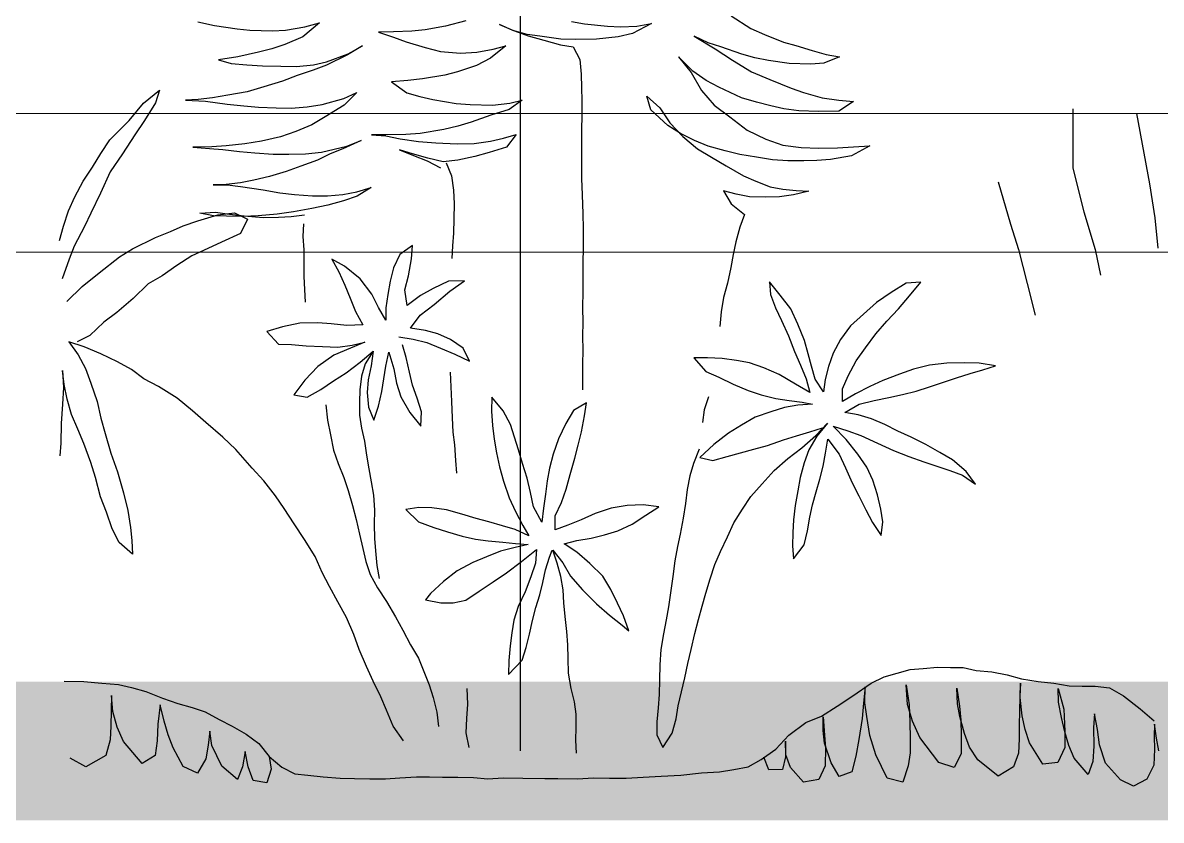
# Model space of a CAD drawing. Header units: metres. Extents: x -58 to 722, y -1100 to 345.
# Drawn here: x 33.7068 to 34.1175, y 103.9465 to 104.2343 of the extents above; entities that cross this region are included whole.
import ezdxf

# ---------------------------------------------------------------- set-up
doc = ezdxf.new("R2010")
doc.units = ezdxf.units.M
doc.header["$MEASUREMENT"] = 0
doc.linetypes.add('CENTER2', pattern=[1.125, 0.75, -0.125, 0.125, -0.125])
doc.linetypes.add('CENTERX2', pattern=[4, 2.5, -0.5, 0.5, -0.5])
doc.layers.add('FSR_ARQ_002MURO', color=150, linetype='Continuous', lineweight=30)
doc.layers.add('FSR_ARQ_013VENTANAS', color=4, linetype='Continuous', lineweight=5)
doc.layers.add('FSR_ARQ_005VEGETACION', color=64, linetype='Continuous')
doc.layers.add('FSR_ARQ_016EJES', color=135, linetype='CENTER2')

# ---------------------------------------------------------------- blocks, each defined once
blk = doc.blocks.new('arbustos 01')
at = {"layer": 'FSR_ARQ_005VEGETACION', "color": 103}
for p, q in [((188.49752, -31.78922), (188.4897, -31.79434)), ((188.60394, -31.79124), (188.6121, -31.7934)), ((188.4897, -31.79434), (188.48423, -31.79681)), ((188.53535, -31.79348), (188.52948, -31.79237)), ((188.52948, -31.79237), (188.53706, -31.79633)), ((188.54193, -31.79375), (188.53535, -31.79348)), ((188.54719, -31.79344), (188.54193, -31.79375)), ((188.55638, -31.79248), (188.54719, -31.79344)), ((188.56151, -31.79157), (188.55638, -31.79248)), ((188.58487, -31.7952), (188.57892, -31.79731)), ((188.57939, -31.79671), (188.5851, -31.7952)), ((188.59045, -31.79273), (188.58487, -31.7952)), ((188.5851, -31.7952), (188.59045, -31.79273)), ((188.6121, -31.7934), (188.62024, -31.79484)), ((188.62024, -31.79484), (188.62563, -31.79548)), ((188.62563, -31.79548), (188.63293, -31.79574)), ((188.63293, -31.79574), (188.63891, -31.79578)), ((188.63891, -31.79578), (188.63296, -31.7979)), ((188.6684, -31.79371), (188.66252, -31.79211)), ((188.66252, -31.79211), (188.6693, -31.79776)), ((188.67619, -31.79504), (188.6684, -31.79371)), ((188.68146, -31.79532), (188.67619, -31.79504)), ((188.69054, -31.79508), (188.68146, -31.79532)), ((188.69555, -31.79454), (188.69054, -31.79508)), ((188.70462, -31.7931), (188.69555, -31.79454)), ((188.71129, -31.79169), (188.70462, -31.7931)), ((188.47662, -31.79978), (188.47162, -31.80116)), ((188.48423, -31.79681), (188.47662, -31.79978)), ((188.50175, -31.80171), (188.50675, -31.80009)), ((188.51234, -31.7975), (188.50392, -31.80252)), ((188.50675, -31.80009), (188.51234, -31.7975)), ((188.53706, -31.79633), (188.54282, -31.79769)), ((188.54282, -31.79769), (188.55156, -31.79864)), ((188.55156, -31.79864), (188.55993, -31.79877)), ((188.55993, -31.79877), (188.56579, -31.79869)), ((188.56579, -31.79869), (188.57426, -31.7975)), ((188.57272, -31.79907), (188.56594, -31.80096)), ((188.57892, -31.79731), (188.57272, -31.79907)), ((188.57426, -31.7975), (188.57939, -31.79671)), ((188.62784, -31.79976), (188.62022, -31.80201)), ((188.63296, -31.7979), (188.62784, -31.79976)), ((188.6693, -31.79776), (188.67651, -31.80077)), ((188.45948, -31.80479), (188.45411, -31.8057)), ((188.46507, -31.80316), (188.45948, -31.80479)), ((188.47162, -31.80116), (188.46507, -31.80316)), ((188.48807, -31.80608), (188.49331, -31.80469)), ((188.49331, -31.80469), (188.50175, -31.80171)), ((188.50392, -31.80252), (188.49704, -31.80703)), ((188.56093, -31.80174), (188.55825, -31.8068)), ((188.56594, -31.80096), (188.56093, -31.80174)), ((188.59298, -31.80262), (188.58782, -31.80138)), ((188.58782, -31.80138), (188.59398, -31.80631)), ((188.59945, -31.80385), (188.59298, -31.80262)), ((188.60603, -31.80424), (188.59945, -31.80385)), ((188.61403, -31.80365), (188.60603, -31.80424)), ((188.62022, -31.80201), (188.61403, -31.80365)), ((188.6511, -31.80446), (188.64532, -31.80131)), ((188.64532, -31.80131), (188.65134, -31.80494)), ((188.65975, -31.80769), (188.6511, -31.80446)), ((188.65134, -31.80494), (188.65977, -31.80901)), ((188.67651, -31.80077), (188.68167, -31.80249)), ((188.68167, -31.80249), (188.68707, -31.80386)), ((188.68707, -31.80386), (188.69534, -31.80566)), ((188.45411, -31.8057), (188.46048, -31.80825)), ((188.46048, -31.80825), (188.46563, -31.80866)), ((188.46563, -31.80866), (188.47435, -31.80842)), ((188.47435, -31.80842), (188.48258, -31.80723)), ((188.48258, -31.80723), (188.48807, -31.80608)), ((188.49704, -31.80703), (188.48946, -31.81168)), ((188.513, -31.81148), (188.51866, -31.80578)), ((188.51866, -31.80578), (188.51361, -31.81207)), ((188.55825, -31.8068), (188.55769, -31.81261)), ((188.59398, -31.80631), (188.59964, -31.80923)), ((188.59964, -31.80923), (188.6072, -31.81175)), ((188.66502, -31.80894), (188.65975, -31.80769)), ((188.65977, -31.80901), (188.66517, -31.81109)), ((188.67185, -31.80956), (188.66502, -31.80894)), ((188.67806, -31.80948), (188.67185, -31.80956)), ((188.68547, -31.80938), (188.67806, -31.80948)), ((188.69168, -31.80893), (188.68547, -31.80938)), ((188.69801, -31.80837), (188.69168, -31.80893)), ((188.69534, -31.80566), (188.70301, -31.80687)), ((188.70301, -31.80687), (188.69801, -31.80837)), ((188.48946, -31.81168), (188.48209, -31.81477)), ((188.50756, -31.81526), (188.513, -31.81148)), ((188.51361, -31.81207), (188.5094, -31.81918)), ((188.55769, -31.81261), (188.55752, -31.81819)), ((188.6072, -31.81175), (188.61236, -31.81312)), ((188.61236, -31.81312), (188.62135, -31.81455)), ((188.66517, -31.81109), (188.67154, -31.81315)), ((188.67154, -31.81315), (188.67743, -31.81546)), ((188.47353, -31.81835), (188.46853, -31.82009)), ((188.48209, -31.81477), (188.47353, -31.81835)), ((188.49342, -31.82214), (188.50245, -31.81784)), ((188.50245, -31.81784), (188.50756, -31.81526)), ((188.55752, -31.81819), (188.55746, -31.82327)), ((188.62135, -31.81455), (188.6271, -31.81519)), ((188.6271, -31.81519), (188.63368, -31.8157)), ((188.63368, -31.8157), (188.62752, -31.8202)), ((188.67743, -31.81546), (188.68487, -31.81775)), ((188.68487, -31.81775), (188.69159, -31.81969)), ((188.45435, -31.82315), (188.4485, -31.82359)), ((188.46115, -31.82222), (188.45435, -31.82315)), ((188.46853, -31.82009), (188.46115, -31.82222)), ((188.48747, -31.8239), (188.49342, -31.82214)), ((188.5094, -31.81918), (188.50434, -31.8251)), ((188.53131, -31.82151), (188.52611, -31.82612)), ((188.52971, -31.82691), (188.53131, -31.82151)), ((188.55746, -31.82327), (188.55742, -31.8291)), ((188.58634, -31.82435), (188.5813, -31.8231)), ((188.5813, -31.8231), (188.58661, -31.82686)), ((188.61716, -31.82286), (188.60774, -31.82442)), ((188.6224, -31.82159), (188.61716, -31.82286)), ((188.62752, -31.8202), (188.6224, -31.82159)), ((188.65277, -31.82237), (188.6476, -31.82005)), ((188.6476, -31.82005), (188.65269, -31.82512)), ((188.66153, -31.82488), (188.65277, -31.82237)), ((188.69159, -31.81969), (188.69926, -31.82114)), ((188.69926, -31.82114), (188.70549, -31.82213)), ((188.73313, -31.82432), (188.72673, -31.81914)), ((188.72673, -31.81914), (188.72835, -31.82414)), ((188.4485, -31.82359), (188.45441, -31.82746)), ((188.45441, -31.82746), (188.46254, -31.82758)), ((188.46254, -31.82758), (188.47042, -31.82736)), ((188.47042, -31.82736), (188.47651, -31.82656)), ((188.47651, -31.82656), (188.48163, -31.82541)), ((188.48163, -31.82541), (188.48747, -31.8239)), ((188.50434, -31.8251), (188.49807, -31.82973)), ((188.52611, -31.82612), (188.52213, -31.83215)), ((188.52298, -31.83322), (188.52971, -31.82691)), ((188.59328, -31.82509), (188.58634, -31.82435)), ((188.58661, -31.82686), (188.59393, -31.82915)), ((188.60212, -31.82485), (188.59328, -31.82509)), ((188.60774, -31.82442), (188.60212, -31.82485)), ((188.65269, -31.82512), (188.66029, -31.8298)), ((188.49807, -31.82973), (188.49109, -31.83509)), ((188.52213, -31.83215), (188.51695, -31.83772)), ((188.55742, -31.8291), (188.5575, -31.83517)), ((188.59393, -31.82915), (188.60174, -31.83191)), ((188.60174, -31.83191), (188.60714, -31.83351)), ((188.49109, -31.83509), (188.48373, -31.83877)), ((188.5123, -31.83922), (188.51788, -31.8364)), ((188.51788, -31.8364), (188.52298, -31.83322)), ((188.5575, -31.83517), (188.55758, -31.84099)), ((188.5888, -31.8383), (188.58376, -31.83682)), ((188.58376, -31.83682), (188.58765, -31.8419)), ((188.60714, -31.83351), (188.61278, -31.83487)), ((188.61278, -31.83487), (188.62224, -31.83641)), ((188.62224, -31.83641), (188.62799, -31.83693)), ((188.62799, -31.83693), (188.636, -31.83706)), ((188.636, -31.83706), (188.64174, -31.83699)), ((188.64174, -31.83699), (188.636, -31.83742)), ((188.4485, -31.84176), (188.44204, -31.84137)), ((188.44204, -31.84137), (188.44939, -31.84545)), ((188.47683, -31.84114), (188.46955, -31.84207)), ((188.48373, -31.83877), (188.47683, -31.84114)), ((188.49993, -31.84345), (188.50684, -31.84157)), ((188.50684, -31.84157), (188.5123, -31.83922)), ((188.51695, -31.83772), (188.51103, -31.84259)), ((188.55758, -31.84099), (188.55754, -31.84732)), ((188.59407, -31.83955), (188.5888, -31.8383)), ((188.60054, -31.84053), (188.59407, -31.83955)), ((188.60736, -31.84056), (188.60054, -31.84053)), ((188.61596, -31.8402), (188.60736, -31.84056)), ((188.62288, -31.83963), (188.61596, -31.8402)), ((188.63028, -31.83858), (188.62288, -31.83963)), ((188.636, -31.83742), (188.63028, -31.83858)), ((188.6516, -31.84151), (188.64583, -31.83932)), ((188.64583, -31.83932), (188.65317, -31.84257)), ((188.65676, -31.84276), (188.6516, -31.84151)), ((188.45496, -31.84215), (188.4485, -31.84176)), ((188.44939, -31.84545), (188.45778, -31.8469)), ((188.46238, -31.84229), (188.45496, -31.84215)), ((188.46955, -31.84207), (188.46238, -31.84229)), ((188.48097, -31.84706), (188.48741, -31.84601)), ((188.48741, -31.84601), (188.49409, -31.84485)), ((188.49409, -31.84485), (188.49993, -31.84345)), ((188.51103, -31.84259), (188.50546, -31.84601)), ((188.58765, -31.8419), (188.59461, -31.84408)), ((188.59461, -31.84408), (188.60025, -31.84568)), ((188.60025, -31.84568), (188.60709, -31.84714)), ((188.61915, -31.84638), (188.62534, -31.84462)), ((188.62487, -31.84522), (188.6194, -31.84745)), ((188.63046, -31.843), (188.62487, -31.84522)), ((188.62534, -31.84462), (188.63046, -31.843)), ((188.65317, -31.84257), (188.65834, -31.84465)), ((188.66179, -31.84389), (188.65676, -31.84276)), ((188.45778, -31.8469), (188.46328, -31.8473)), ((188.46328, -31.8473), (188.46843, -31.84747)), ((188.46843, -31.84747), (188.47488, -31.84738)), ((188.47488, -31.84738), (188.48097, -31.84706)), ((188.60709, -31.84714), (188.61307, -31.84777)), ((188.61307, -31.84777), (188.61915, -31.84638))]:
    blk.add_line(p, q, dxfattribs=at)
at = {"layer": 'FSR_ARQ_005VEGETACION', "color": 104}
for p, q in [((188.70549, -31.82213), (188.71123, -31.82277)), ((188.71626, -31.82306), (188.70826, -31.82353)), ((188.71123, -31.82277), (188.71626, -31.82306)), ((188.36064, -31.82655), (188.36066, -31.85034)), ((188.66752, -31.82576), (188.66153, -31.82488)), ((188.67399, -31.82627), (188.66752, -31.82576)), ((188.67996, -31.82619), (188.67399, -31.82627)), ((188.68701, -31.82597), (188.67996, -31.82619)), ((188.69286, -31.82541), (188.68701, -31.82597)), ((188.69955, -31.82472), (188.69286, -31.82541)), ((188.70826, -31.82353), (188.69955, -31.82472)), ((188.72835, -31.82414), (188.73275, -31.83126)), ((188.73884, -31.83129), (188.73313, -31.82432)), ((188.33511, -31.82851), (188.3299, -31.85665)), ((188.66029, -31.8298), (188.66559, -31.83296)), ((188.73275, -31.83126), (188.73653, -31.83706)), ((188.7466, -31.83896), (188.73884, -31.83129)), ((188.66559, -31.83296), (188.67208, -31.83562)), ((188.67208, -31.83562), (188.67821, -31.83781)), ((188.73653, -31.83706), (188.74154, -31.84464)), ((188.67821, -31.83781), (188.68576, -31.8395)), ((188.68576, -31.8395), (188.69247, -31.8406)), ((188.69247, -31.8406), (188.70001, -31.84145)), ((188.70001, -31.84145), (188.70576, -31.84185)), ((188.75026, -31.84453), (188.7466, -31.83896)), ((188.50546, -31.84601), (188.49953, -31.84944)), ((188.65834, -31.84465), (188.66339, -31.84709)), ((188.66814, -31.84464), (188.66179, -31.84389)), ((188.67483, -31.84478), (188.66814, -31.84464)), ((188.68117, -31.8447), (188.67483, -31.84478)), ((188.68846, -31.84424), (188.68117, -31.8447)), ((188.69466, -31.84368), (188.68846, -31.84424)), ((188.70135, -31.84287), (188.69466, -31.84368)), ((188.7066, -31.84244), (188.70135, -31.84287)), ((188.70576, -31.84185), (188.71329, -31.84199)), ((188.71329, -31.84199), (188.7066, -31.84244)), ((188.74154, -31.84464), (188.74654, -31.85187)), ((188.75356, -31.84998), (188.75026, -31.84453)), ((188.36066, -31.85034), (188.35621, -31.86787)), ((188.49953, -31.84944), (188.49265, -31.85347)), ((188.55754, -31.84732), (188.55752, -31.85451)), ((188.61179, -31.84819), (188.60968, -31.85337)), ((188.6194, -31.84745), (188.61406, -31.85027)), ((188.66339, -31.84709), (188.67, -31.84951)), ((188.67, -31.84951), (188.67589, -31.8517)), ((188.75734, -31.85555), (188.75356, -31.84998)), ((188.49265, -31.85347), (188.48766, -31.85557)), ((188.55752, -31.85451), (188.55723, -31.86108)), ((188.60968, -31.85337), (188.6088, -31.85912)), ((188.67589, -31.8517), (188.68261, -31.85364)), ((188.68261, -31.85364), (188.68884, -31.85511)), ((188.68884, -31.85511), (188.69424, -31.85624)), ((188.74654, -31.85187), (188.75036, -31.86042)), ((188.3299, -31.85665), (188.32778, -31.87025)), ((188.39058, -31.85579), (188.38562, -31.87276)), ((188.47157, -31.85926), (188.46644, -31.85957)), ((188.46644, -31.85957), (188.47255, -31.86104)), ((188.47683, -31.85883), (188.47157, -31.85926)), ((188.48195, -31.8578), (188.47683, -31.85883)), ((188.48766, -31.85557), (188.48195, -31.8578)), ((188.49562, -31.86085), (188.50063, -31.85946)), ((188.50063, -31.85946), (188.49759, -31.86464)), ((188.6088, -31.85912), (188.60864, -31.86462)), ((188.64766, -31.85986), (188.6419, -31.85814)), ((188.6419, -31.85814), (188.64745, -31.86153)), ((188.65318, -31.86086), (188.64766, -31.85986)), ((188.68519, -31.85911), (188.67851, -31.86027)), ((188.69426, -31.85767), (188.68519, -31.85911)), ((188.69424, -31.85624), (188.69998, -31.85688)), ((188.69939, -31.857), (188.69426, -31.85767)), ((188.70513, -31.85704), (188.69939, -31.857)), ((188.69998, -31.85688), (188.70513, -31.85704)), ((188.76066, -31.86184), (188.75734, -31.85555)), ((188.47255, -31.86104), (188.47818, -31.8618)), ((188.47818, -31.8618), (188.48392, -31.86196)), ((188.48392, -31.86196), (188.49026, -31.86187)), ((188.49026, -31.86187), (188.49562, -31.86085)), ((188.55723, -31.86108), (188.55697, -31.86865)), ((188.64745, -31.86153), (188.65297, -31.86349)), ((188.65297, -31.86349), (188.65921, -31.8652)), ((188.6594, -31.86149), (188.65318, -31.86086)), ((188.66538, -31.86141), (188.6594, -31.86149)), ((188.67254, -31.86095), (188.66538, -31.86141)), ((188.67851, -31.86027), (188.67254, -31.86095)), ((188.75036, -31.86042), (188.75417, -31.86838)), ((188.76324, -31.86742), (188.76066, -31.86184)), ((188.35621, -31.86787), (188.3517, -31.88299)), ((188.49759, -31.86464), (188.49227, -31.8689)), ((188.49227, -31.8689), (188.49413, -31.87406)), ((188.55697, -31.86865), (188.55692, -31.8746)), ((188.60864, -31.86462), (188.60872, -31.87071)), ((188.65921, -31.8652), (188.66569, -31.86655)), ((188.66569, -31.86655), (188.673, -31.86788)), ((188.67398, -31.86978), (188.66859, -31.86902)), ((188.673, -31.86788), (188.67958, -31.86887)), ((188.67958, -31.86887), (188.68712, -31.86948)), ((188.69667, -31.86832), (188.69145, -31.87079)), ((188.69859, -31.86885), (188.69274, -31.86953)), ((188.70326, -31.86907), (188.69667, -31.86832)), ((188.7042, -31.86805), (188.69859, -31.86885)), ((188.71054, -31.86845), (188.7042, -31.86805)), ((188.70506, -31.86948), (188.71054, -31.86845)), ((188.75417, -31.86838), (188.75675, -31.87373)), ((188.76524, -31.87361), (188.76324, -31.86742)), ((188.32778, -31.87025), (188.32659, -31.88238)), ((188.38562, -31.87276), (188.38246, -31.883)), ((188.60872, -31.87071), (188.6088, -31.87645)), ((188.66901, -31.8727), (188.66931, -31.87778)), ((188.679, -31.86995), (188.67398, -31.86978)), ((188.6851, -31.87011), (188.679, -31.86995)), ((188.69274, -31.86953), (188.6851, -31.87011)), ((188.68712, -31.86948), (188.69311, -31.86976)), ((188.69145, -31.87079), (188.69427, -31.87661)), ((188.69311, -31.86976), (188.6998, -31.86967)), ((188.6998, -31.86967), (188.70506, -31.86948)), ((188.7113, -31.87147), (188.70326, -31.86907)), ((188.71718, -31.87343), (188.7113, -31.87147)), ((188.72235, -31.87575), (188.71718, -31.87343)), ((188.76675, -31.87933), (188.76524, -31.87361)), ((188.49413, -31.87406), (188.49576, -31.8799)), ((188.55692, -31.8746), (188.5569, -31.88228)), ((188.6088, -31.87645), (188.60923, -31.88147)), ((188.66931, -31.87778), (188.6689, -31.88305)), ((188.69427, -31.87661), (188.70185, -31.88009)), ((188.72836, -31.87817), (188.72235, -31.87575)), ((188.73751, -31.88271), (188.72836, -31.87817)), ((188.75675, -31.87373), (188.76093, -31.88168)), ((188.49576, -31.8799), (188.49679, -31.88503)), ((188.5569, -31.88228), (188.55698, -31.88836)), ((188.60923, -31.88147), (188.60954, -31.8866)), ((188.62568, -31.88674), (188.62524, -31.88137)), ((188.62524, -31.88137), (188.63043, -31.885)), ((188.70185, -31.88009), (188.70738, -31.88252)), ((188.70738, -31.88252), (188.71376, -31.88555)), ((188.74269, -31.88587), (188.73751, -31.88271)), ((188.76093, -31.88168), (188.76291, -31.88679)), ((188.3517, -31.88299), (188.3495, -31.8932)), ((188.38246, -31.883), (188.37889, -31.89664)), ((188.49679, -31.88503), (188.49769, -31.89015)), ((188.62696, -31.89354), (188.62568, -31.88674)), ((188.63043, -31.885), (188.6329, -31.89035)), ((188.65249, -31.88961), (188.65759, -31.88679)), ((188.65759, -31.88679), (188.6548, -31.89196)), ((188.6689, -31.88305), (188.66885, -31.88831)), ((188.71376, -31.88555), (188.71979, -31.88941)), ((188.75091, -31.89233), (188.74269, -31.88587)), ((188.76291, -31.88679), (188.76565, -31.89476)), ((188.49769, -31.89015), (188.4991, -31.89647)), ((188.55698, -31.88836), (188.55706, -31.89369)), ((188.6329, -31.89035), (188.63429, -31.89571)), ((188.64623, -31.89471), (188.65249, -31.88961)), ((188.66885, -31.88831), (188.66881, -31.89381)), ((188.71979, -31.88941), (188.72558, -31.89351)), ((188.42612, -31.90158), (188.42158, -31.89613)), ((188.42158, -31.89613), (188.42748, -31.89642)), ((188.42748, -31.89642), (188.43348, -31.90018)), ((188.47787, -31.90125), (188.48214, -31.89599)), ((188.48214, -31.89599), (188.48177, -31.90101)), ((188.55706, -31.89369), (188.55701, -31.89964)), ((188.61031, -31.89962), (188.60452, -31.89552)), ((188.60452, -31.89552), (188.61085, -31.89567)), ((188.61085, -31.89567), (188.61699, -31.89857)), ((188.62835, -31.89914), (188.62696, -31.89354)), ((188.63429, -31.89571), (188.63519, -31.90096)), ((188.64153, -31.90087), (188.64623, -31.89471)), ((188.6548, -31.89196), (188.65236, -31.89726)), ((188.66881, -31.89381), (188.66852, -31.89895)), ((188.72558, -31.89351), (188.73125, -31.89678)), ((188.75768, -31.89786), (188.75091, -31.89233)), ((188.37889, -31.89664), (188.37578, -31.9093)), ((188.43348, -31.90018), (188.4393, -31.90419)), ((188.4991, -31.89647), (188.50061, -31.90219)), ((188.55701, -31.89964), (188.5571, -31.90633)), ((188.6166, -31.90504), (188.61031, -31.89962)), ((188.61699, -31.89857), (188.62205, -31.90137)), ((188.62748, -31.90537), (188.62835, -31.89914)), ((188.63519, -31.90096), (188.63598, -31.90633)), ((188.63897, -31.90629), (188.64153, -31.90087)), ((188.65236, -31.89726), (188.65028, -31.90243)), ((188.66852, -31.89895), (188.66835, -31.90409)), ((188.73125, -31.89678), (188.7373, -31.90256)), ((188.76386, -31.90387), (188.75768, -31.89786)), ((188.43053, -31.90673), (188.42612, -31.90158)), ((188.4393, -31.90419), (188.44457, -31.90889)), ((188.47361, -31.90682), (188.47787, -31.90125)), ((188.48177, -31.90101), (188.47974, -31.90637)), ((188.50061, -31.90219), (188.50152, -31.90803)), ((188.62216, -31.90926), (188.6166, -31.90504)), ((188.62205, -31.90137), (188.62748, -31.90537)), ((188.65028, -31.90243), (188.64808, -31.90784)), ((188.7373, -31.90256), (188.74383, -31.90821)), ((188.43518, -31.91175), (188.43053, -31.90673)), ((188.44457, -31.90889), (188.44977, -31.91353)), ((188.47084, -31.91287), (188.47361, -31.90682)), ((188.47974, -31.90637), (188.47733, -31.91148)), ((188.50152, -31.90803), (188.50208, -31.91388)), ((188.5571, -31.90633), (188.55706, -31.91216)), ((188.62605, -31.91447), (188.62216, -31.90926)), ((188.63598, -31.90633), (188.63605, -31.91135)), ((188.63605, -31.91135), (188.63897, -31.90629)), ((188.64808, -31.90784), (188.64516, -31.91313)), ((188.74383, -31.90821), (188.74903, -31.91208)), ((188.43959, -31.91683), (188.43518, -31.91175)), ((188.44977, -31.91353), (188.45375, -31.91912)), ((188.46814, -31.91948), (188.47084, -31.91287)), ((188.47733, -31.91148), (188.47456, -31.91753)), ((188.55706, -31.91216), (188.55714, -31.91773)), ((188.62009, -31.91539), (188.62605, -31.91447)), ((188.64516, -31.91313), (188.65162, -31.91341)), ((188.65162, -31.91341), (188.65795, -31.91272)), ((188.65795, -31.91272), (188.6632, -31.91241)), ((188.6632, -31.91241), (188.6705, -31.91255)), ((188.6705, -31.91255), (188.67745, -31.91401)), ((188.67745, -31.91401), (188.68369, -31.91584)), ((188.74903, -31.91208), (188.7546, -31.91739)), ((188.4437, -31.92235), (188.43959, -31.91683)), ((188.45375, -31.91912), (188.45674, -31.92447)), ((188.47456, -31.91753), (188.47217, -31.92389)), ((188.55714, -31.91773), (188.55709, -31.92331)), ((188.605, -31.92253), (188.6101, -31.91911)), ((188.6101, -31.91911), (188.61509, -31.91677)), ((188.61509, -31.91677), (188.62009, -31.91539)), ((188.62504, -31.91891), (188.61956, -31.9203)), ((188.63076, -31.91799), (188.62504, -31.91891)), ((188.68369, -31.91584), (188.67898, -31.92092)), ((188.7546, -31.91739), (188.75965, -31.91995)), ((188.44749, -31.92763), (188.4437, -31.92235)), ((188.46666, -31.92477), (188.46814, -31.91948)), ((188.55709, -31.92331), (188.55716, -31.92889)), ((188.60244, -31.9277), (188.605, -31.92253)), ((188.61409, -31.92252), (188.60838, -31.92499)), ((188.61956, -31.9203), (188.61409, -31.92252)), ((188.62789, -31.92628), (188.62925, -31.92124)), ((188.64632, -31.92818), (188.641, -31.92371)), ((188.641, -31.92371), (188.64192, -31.92968)), ((188.641, -31.92371), (188.6443, -31.92881)), ((188.64946, -31.92132), (188.64442, -31.92008)), ((188.64442, -31.92008), (188.65019, -31.92251)), ((188.6552, -31.92208), (188.64946, -31.92132)), ((188.65019, -31.92251), (188.6568, -31.92529)), ((188.66142, -31.92188), (188.6552, -31.92208)), ((188.66787, -31.92155), (188.66142, -31.92188)), ((188.67384, -31.92111), (188.66787, -31.92155)), ((188.67898, -31.92092), (188.67384, -31.92111)), ((188.75028, -31.92486), (188.75693, -31.92202)), ((188.75693, -31.92202), (188.763, -31.92002)), ((188.763, -31.92002), (188.75925, -31.92521)), ((188.45061, -31.93366), (188.44749, -31.92763)), ((188.45674, -31.92447), (188.45855, -31.92984)), ((188.46537, -31.92981), (188.46666, -31.92477)), ((188.47217, -31.92389), (188.46982, -31.92931)), ((188.48453, -31.93035), (188.49026, -31.92835)), ((188.49026, -31.92835), (188.49539, -31.92742)), ((188.49539, -31.92742), (188.50121, -31.92672)), ((188.50121, -31.92672), (188.50703, -31.92639)), ((188.50703, -31.92639), (188.51255, -31.92638)), ((188.51255, -31.92638), (188.50773, -31.93183)), ((188.60838, -31.92499), (188.60244, -31.9277)), ((188.62653, -31.93216), (188.62789, -31.92628)), ((188.63479, -31.92415), (188.63273, -31.93088)), ((188.63594, -31.92976), (188.63479, -31.92415)), ((188.65188, -31.93241), (188.64632, -31.92818)), ((188.6568, -31.92529), (188.6632, -31.92986)), ((188.73793, -31.93112), (188.74351, -31.92806)), ((188.74351, -31.92806), (188.75028, -31.92486)), ((188.75925, -31.92521), (188.75633, -31.93063)), ((188.39167, -31.92957), (188.39816, -31.92861)), ((188.39671, -31.93117), (188.39167, -31.92957)), ((188.40175, -31.93265), (188.39671, -31.93117)), ((188.39816, -31.92861), (188.40423, -31.92841)), ((188.40729, -31.93444), (188.40175, -31.93265)), ((188.40423, -31.92841), (188.41112, -31.9285)), ((188.41112, -31.9285), (188.41807, -31.92939)), ((188.41807, -31.92939), (188.42448, -31.93098)), ((188.42448, -31.93098), (188.43008, -31.93289)), ((188.43008, -31.93289), (188.43675, -31.93553)), ((188.45855, -31.92984), (188.45986, -31.93503)), ((188.46389, -31.93491), (188.46537, -31.92981)), ((188.46982, -31.92931), (188.46754, -31.9348)), ((188.47836, -31.93304), (188.48453, -31.93035)), ((188.50773, -31.93183), (188.50255, -31.9342)), ((188.55716, -31.92889), (188.55711, -31.93422)), ((188.61015, -31.93214), (188.6096, -31.94386)), ((188.62529, -31.93731), (188.62653, -31.93216)), ((188.63273, -31.93088), (188.63173, -31.93663)), ((188.63673, -31.93489), (188.63594, -31.92976)), ((188.64192, -31.92968), (188.64307, -31.93528)), ((188.6443, -31.92881), (188.6458, -31.93381)), ((188.65694, -31.93569), (188.65188, -31.93241)), ((188.6632, -31.92986), (188.66841, -31.93541)), ((188.73296, -31.93477), (188.73793, -31.93112)), ((188.75633, -31.93063), (188.75426, -31.93652)), ((188.76491, -31.93709), (188.76555, -31.93146)), ((188.76555, -31.93146), (188.76516, -31.93828)), ((188.41252, -31.9361), (188.40729, -31.93444)), ((188.41813, -31.93807), (188.41252, -31.9361)), ((188.43675, -31.93553), (188.44199, -31.93793)), ((188.45291, -31.93884), (188.45061, -31.93366)), ((188.45986, -31.93503), (188.46055, -31.94004)), ((188.46055, -31.94004), (188.46389, -31.93491)), ((188.46754, -31.9348), (188.466, -31.94027)), ((188.466, -31.94027), (188.47172, -31.93697)), ((188.47172, -31.93697), (188.47836, -31.93304)), ((188.49682, -31.93694), (188.49079, -31.9395)), ((188.50255, -31.9342), (188.49682, -31.93694)), ((188.55711, -31.93422), (188.55718, -31.9393)), ((188.62345, -31.9426), (188.62529, -31.93731)), ((188.63173, -31.93663), (188.63001, -31.94203)), ((188.63763, -31.93989), (188.63673, -31.93489)), ((188.64307, -31.93528), (188.6435, -31.94029)), ((188.6458, -31.93381), (188.64635, -31.93918)), ((188.66201, -31.93909), (188.65694, -31.93569)), ((188.66841, -31.93541), (188.67292, -31.94121)), ((188.72714, -31.93796), (188.73296, -31.93477)), ((188.75426, -31.93652), (188.75173, -31.94396)), ((188.76367, -31.94296), (188.76491, -31.93709)), ((188.42348, -31.93973), (188.41813, -31.93807)), ((188.42895, -31.94115), (188.42348, -31.93973)), ((188.43436, -31.94225), (188.42895, -31.94115)), ((188.44199, -31.93793), (188.44773, -31.94083)), ((188.44773, -31.94083), (188.45291, -31.94386)), ((188.45291, -31.94386), (188.45291, -31.93884)), ((188.48548, -31.94125), (188.47973, -31.94269)), ((188.49079, -31.9395), (188.48548, -31.94125)), ((188.50672, -31.94198), (188.50835, -31.94722)), ((188.63001, -31.94203), (188.62639, -31.9483)), ((188.63891, -31.94573), (188.63763, -31.93989)), ((188.6435, -31.94029), (188.64298, -31.94616)), ((188.64635, -31.93918), (188.64654, -31.9442)), ((188.66755, -31.94212), (188.66201, -31.93909)), ((188.67292, -31.94121), (188.66755, -31.94212)), ((188.71968, -31.94261), (188.72714, -31.93796)), ((188.76516, -31.93828), (188.76561, -31.94497)), ((188.4402, -31.94347), (188.43436, -31.94225)), ((188.4463, -31.945), (188.4402, -31.94347)), ((188.45198, -31.94833), (188.4463, -31.945)), ((188.46916, -31.94413), (188.46495, -31.945)), ((188.46495, -31.945), (188.47091, -31.94535)), ((188.47435, -31.94351), (188.46916, -31.94413)), ((188.47091, -31.94535), (188.47613, -31.94633)), ((188.47973, -31.94269), (188.47435, -31.94351)), ((188.47613, -31.94633), (188.48167, -31.94806)), ((188.55631, -31.94971), (188.55556, -31.94451)), ((188.55556, -31.94451), (188.56075, -31.94754)), ((188.58889, -31.94765), (188.59346, -31.94214)), ((188.59346, -31.94214), (188.59366, -31.94777)), ((188.6096, -31.94386), (188.60945, -31.95044)), ((188.62173, -31.94812), (188.62345, -31.9426)), ((188.64078, -31.95145), (188.63891, -31.94573)), ((188.64298, -31.94616), (188.64078, -31.95145)), ((188.64654, -31.9442), (188.64649, -31.94934)), ((188.66006, -31.94521), (188.65943, -31.95143)), ((188.71341, -31.94771), (188.71968, -31.94261)), ((188.75173, -31.94396), (188.75027, -31.95056)), ((188.76196, -31.94908), (188.76367, -31.94296)), ((188.76561, -31.94497), (188.76608, -31.95273)), ((188.43593, -31.95314), (188.44129, -31.95083)), ((188.44129, -31.95083), (188.4466, -31.94928)), ((188.4466, -31.94928), (188.45198, -31.94833)), ((188.48167, -31.94806), (188.48789, -31.9502)), ((188.48789, -31.9502), (188.49345, -31.95335)), ((188.50835, -31.94722), (188.50901, -31.95235)), ((188.55751, -31.95607), (188.55631, -31.94971)), ((188.56075, -31.94754), (188.56379, -31.95277)), ((188.58599, -31.95315), (188.58889, -31.94765)), ((188.59366, -31.94777), (188.59318, -31.95354)), ((188.60945, -31.95044), (188.60917, -31.95618)), ((188.62193, -31.95385), (188.62173, -31.94812)), ((188.62639, -31.9483), (188.62193, -31.95385)), ((188.64649, -31.94934), (188.64572, -31.95461)), ((188.70809, -31.95233), (188.71341, -31.94771)), ((188.75027, -31.95056), (188.74844, -31.95668)), ((188.75941, -31.95498), (188.76196, -31.94908)), ((188.42546, -31.95818), (188.43082, -31.95575)), ((188.43082, -31.95575), (188.43593, -31.95314)), ((188.45078, -31.95566), (188.4456, -31.95759)), ((188.45664, -31.95379), (188.45078, -31.95566)), ((188.45151, -31.95919), (188.45664, -31.95379)), ((188.46357, -31.9576), (188.45892, -31.95258)), ((188.45892, -31.95258), (188.46327, -31.95785)), ((188.46603, -31.95608), (188.46099, -31.95447)), ((188.49345, -31.95335), (188.49864, -31.95663)), ((188.56379, -31.95277), (188.56679, -31.95892)), ((188.58438, -31.95819), (188.58599, -31.95315)), ((188.59318, -31.95354), (188.59251, -31.95901)), ((188.64572, -31.95461), (188.6446, -31.95988)), ((188.65943, -31.95143), (188.65819, -31.95731)), ((188.70136, -31.95816), (188.70809, -31.95233)), ((188.75698, -31.96075), (188.75941, -31.95498)), ((188.76608, -31.95273), (188.7663, -31.96062)), ((188.41955, -31.96111), (188.42546, -31.95818)), ((188.4456, -31.95759), (188.43895, -31.9606)), ((188.44676, -31.96508), (188.45151, -31.95919)), ((188.45888, -31.95903), (188.45432, -31.96504)), ((188.4597, -31.96459), (188.45888, -31.95903)), ((188.46327, -31.95785), (188.46644, -31.96332)), ((188.46928, -31.96248), (188.46357, -31.9576)), ((188.47138, -31.95762), (188.46603, -31.95608)), ((188.47661, -31.95934), (188.47138, -31.95762)), ((188.48303, -31.96155), (188.47661, -31.95934)), ((188.49864, -31.95663), (188.50453, -31.96113)), ((188.55883, -31.96145), (188.55751, -31.95607)), ((188.56679, -31.95892), (188.56898, -31.96503)), ((188.58284, -31.96329), (188.58438, -31.95819)), ((188.59251, -31.95901), (188.59159, -31.96447)), ((188.60917, -31.95618), (188.60852, -31.96133)), ((188.6446, -31.95988), (188.64372, -31.96539)), ((188.65819, -31.95731), (188.65696, -31.96342)), ((188.69605, -31.96313), (188.70136, -31.95816)), ((188.74844, -31.95668), (188.74615, -31.9646)), ((188.40885, -31.96733), (188.4139, -31.96435)), ((188.4139, -31.96435), (188.41955, -31.96111)), ((188.43248, -31.9636), (188.42631, -31.96591)), ((188.43895, -31.9606), (188.43248, -31.9636)), ((188.4607, -31.96978), (188.4597, -31.96459)), ((188.46644, -31.96332), (188.46837, -31.96844)), ((188.47479, -31.96674), (188.46928, -31.96248)), ((188.48844, -31.96309), (188.48303, -31.96155)), ((188.49385, -31.9645), (188.48844, -31.96309)), ((188.4992, -31.96598), (188.49385, -31.9645)), ((188.50453, -31.96113), (188.51018, -31.96632)), ((188.5104, -31.96302), (188.51263, -31.96873)), ((188.5602, -31.96657), (188.55883, -31.96145)), ((188.58124, -31.96877), (188.58284, -31.96329)), ((188.59159, -31.96447), (188.59043, -31.97007)), ((188.60852, -31.96133), (188.60812, -31.96755)), ((188.65696, -31.96342), (188.65512, -31.96871)), ((188.68957, -31.97063), (188.69605, -31.96313)), ((188.74615, -31.9646), (188.74351, -31.97205)), ((188.75421, -31.96832), (188.75698, -31.96075)), ((188.7663, -31.96062), (188.76661, -31.96564)), ((188.4034, -31.97193), (188.40885, -31.96733)), ((188.42039, -31.96804), (188.41509, -31.96978)), ((188.42631, -31.96591), (188.42039, -31.96804)), ((188.44317, -31.97027), (188.44676, -31.96508)), ((188.45432, -31.96504), (188.45172, -31.97046)), ((188.46837, -31.96844), (188.46988, -31.97437)), ((188.48038, -31.97163), (188.47479, -31.96674)), ((188.50493, -31.96757), (188.4992, -31.96598)), ((188.51018, -31.96632), (188.50493, -31.96757)), ((188.51263, -31.96873), (188.51413, -31.97373)), ((188.56215, -31.97318), (188.5602, -31.96657)), ((188.56898, -31.96503), (188.57036, -31.97065)), ((188.5794, -31.97462), (188.58124, -31.96877)), ((188.60812, -31.96755), (188.6076, -31.9727)), ((188.64372, -31.96539), (188.64284, -31.9709)), ((188.65512, -31.96871), (188.65281, -31.97435)), ((188.75238, -31.97444), (188.75421, -31.96832)), ((188.39963, -31.97712), (188.4034, -31.97193)), ((188.40485, -31.97346), (188.39963, -31.97712)), ((188.4099, -31.97153), (188.40485, -31.97346)), ((188.41509, -31.96978), (188.4099, -31.97153)), ((188.44082, -31.97551), (188.44317, -31.97027)), ((188.45172, -31.97046), (188.44908, -31.97657)), ((188.46208, -31.97503), (188.4607, -31.96978)), ((188.48516, -31.97689), (188.48038, -31.97163)), ((188.51413, -31.97373), (188.51516, -31.97921)), ((188.56371, -31.97905), (188.56215, -31.97318)), ((188.57036, -31.97065), (188.57129, -31.97578)), ((188.59043, -31.97007), (188.58884, -31.97592)), ((188.64284, -31.9709), (188.64183, -31.97618)), ((188.68486, -31.97571), (188.68957, -31.97063)), ((188.74351, -31.97205), (188.74111, -31.98057)), ((188.43892, -31.9813), (188.44082, -31.97551)), ((188.44908, -31.97657), (188.44636, -31.98169)), ((188.46351, -31.9801), (188.46208, -31.97503)), ((188.46988, -31.97437), (188.47082, -31.97969)), ((188.48969, -31.98197), (188.48516, -31.97689)), ((188.57129, -31.97578), (188.57205, -31.9811)), ((188.57799, -31.9804), (188.5794, -31.97462)), ((188.58884, -31.97592), (188.58651, -31.98258)), ((188.64183, -31.97618), (188.64095, -31.98145)), ((188.65281, -31.97435), (188.65108, -31.97964)), ((188.68016, -31.98175), (188.68486, -31.97571)), ((188.75034, -31.98212), (188.75238, -31.97444)), ((188.43757, -31.98714), (188.43892, -31.9813)), ((188.44636, -31.98169), (188.44365, -31.98737)), ((188.46494, -31.98535), (188.46351, -31.9801)), ((188.47082, -31.97969), (188.47189, -31.98562)), ((188.49304, -31.98707), (188.48969, -31.98197)), ((188.51516, -31.97921), (188.51584, -31.98482)), ((188.56552, -31.98441), (188.56371, -31.97905)), ((188.57205, -31.9811), (188.57274, -31.98673)), ((188.57683, -31.98612), (188.57799, -31.9804)), ((188.58651, -31.98258), (188.58404, -31.98807)), ((188.64095, -31.98145), (188.64055, -31.98743)), ((188.65108, -31.97964), (188.64937, -31.98564)), ((188.67676, -31.98682), (188.68016, -31.98175)), ((188.74111, -31.98057), (188.73941, -31.98764)), ((188.74791, -31.98825), (188.75034, -31.98212)), ((188.43683, -31.99217), (188.43757, -31.98714)), ((188.44365, -31.98737), (188.44087, -31.99243)), ((188.46606, -31.99035), (188.46494, -31.98535)), ((188.47189, -31.98562), (188.47252, -31.99138)), ((188.49653, -31.9926), (188.49304, -31.98707)), ((188.51584, -31.98482), (188.51687, -31.99067)), ((188.52662, -31.98612), (188.53281, -31.98529)), ((188.53175, -31.98952), (188.52662, -31.98612)), ((188.53281, -31.98529), (188.53926, -31.98564)), ((188.53926, -31.98564), (188.54566, -31.98673)), ((188.54566, -31.98673), (188.55207, -31.98887)), ((188.56807, -31.98971), (188.56552, -31.98441)), ((188.57274, -31.98673), (188.57344, -31.99224)), ((188.57344, -31.99224), (188.57683, -31.98612)), ((188.6055, -31.98914), (188.61168, -31.98738)), ((188.61168, -31.98738), (188.61755, -31.98656)), ((188.61755, -31.98656), (188.62282, -31.98643)), ((188.62282, -31.98643), (188.62798, -31.98722)), ((188.62798, -31.98722), (188.6229, -31.99213)), ((188.64055, -31.98743), (188.64063, -31.99305)), ((188.64937, -31.98564), (188.64789, -31.99116)), ((188.67278, -31.99297), (188.67676, -31.98682)), ((188.73941, -31.98764), (188.73831, -31.99447)), ((188.4374, -31.99762), (188.43683, -31.99217)), ((188.46694, -31.99573), (188.46606, -31.99035)), ((188.47252, -31.99138), (188.47284, -31.9964)), ((188.51687, -31.99067), (188.51803, -31.9971)), ((188.53725, -31.9931), (188.53175, -31.98952)), ((188.55207, -31.98887), (188.55775, -31.99134)), ((188.55775, -31.99134), (188.56304, -31.99344)), ((188.56815, -31.99541), (188.56807, -31.98971)), ((188.58404, -31.98807), (188.58108, -31.99369)), ((188.5892, -31.9937), (188.59476, -31.9922)), ((188.59476, -31.9922), (188.59982, -31.99089)), ((188.59982, -31.99089), (188.6055, -31.98914)), ((188.6229, -31.99213), (188.61673, -31.99444)), ((188.64789, -31.99116), (188.64654, -31.99715)), ((188.74561, -31.99497), (188.74791, -31.98825)), ((188.44087, -31.99243), (188.4374, -31.99762)), ((188.46832, -32.00135), (188.46694, -31.99573)), ((188.47284, -31.9964), (188.47298, -32.00185)), ((188.49902, -31.99821), (188.49653, -31.9926)), ((188.54299, -31.99581), (188.53725, -31.9931)), ((188.54834, -31.99735), (188.54299, -31.99581)), ((188.56304, -31.99344), (188.56815, -31.99541)), ((188.58108, -31.99369), (188.57872, -31.99781)), ((188.57872, -31.99781), (188.58408, -31.99526)), ((188.58408, -31.99526), (188.5892, -31.9937)), ((188.6113, -31.99619), (188.60544, -31.99794)), ((188.61673, -31.99444), (188.6113, -31.99619)), ((188.64063, -31.99305), (188.64047, -31.99879)), ((188.66856, -31.99924), (188.67278, -31.99297)), ((188.73831, -31.99447), (188.73778, -31.99962)), ((188.74282, -32.00051), (188.74561, -31.99497)), ((188.47261, -32.007), (188.46832, -32.00135)), ((188.50189, -32.00406), (188.49902, -31.99821)), ((188.51803, -31.9971), (188.51906, -32.00211)), ((188.55369, -31.99877), (188.54834, -31.99735)), ((188.55941, -31.99968), (188.55369, -31.99877)), ((188.56445, -32.00092), (188.55941, -31.99968)), ((188.55947, -32.00427), (188.56445, -32.00092)), ((188.58403, -32.00084), (188.57895, -32.00128)), ((188.57895, -32.00128), (188.58411, -32.00245)), ((188.58911, -32.00033), (188.58403, -32.00084)), ((188.59499, -31.99982), (188.58911, -32.00033)), ((188.6, -31.99913), (188.59499, -31.99982)), ((188.60544, -31.99794), (188.6, -31.99913)), ((188.64047, -31.99879), (188.64018, -32.00381)), ((188.64654, -31.99715), (188.64518, -32.00291)), ((188.66435, -32.006), (188.66856, -31.99924)), ((188.73778, -31.99962), (188.7375, -32.00512)), ((188.7375, -32.00512), (188.74282, -32.00051)), ((188.47298, -32.00185), (188.47261, -32.007)), ((188.50407, -32.00924), (188.50189, -32.00406)), ((188.51906, -32.00211), (188.52021, -32.00783)), ((188.5542, -32.00886), (188.55947, -32.00427)), ((188.56901, -32.00352), (188.56505, -32.00859)), ((188.56734, -32.00875), (188.56901, -32.00352)), ((188.57041, -32.00629), (188.56932, -32.00351)), ((188.58159, -32.00806), (188.57563, -32.0033)), ((188.57563, -32.0033), (188.57602, -32.00875)), ((188.58411, -32.00245), (188.59008, -32.00391)), ((188.59008, -32.00391), (188.59569, -32.00613)), ((188.64018, -32.00381), (188.63954, -32.00968)), ((188.64518, -32.00291), (188.64394, -32.00807)), ((188.506, -32.01497), (188.50407, -32.00924)), ((188.52021, -32.00783), (188.52101, -32.01404)), ((188.54907, -32.01395), (188.5542, -32.00886)), ((188.56505, -32.00859), (188.56196, -32.01397)), ((188.56586, -32.0141), (188.56734, -32.00875)), ((188.57196, -32.01135), (188.57041, -32.00629)), ((188.57602, -32.00875), (188.57783, -32.01425)), ((188.5876, -32.01263), (188.58159, -32.00806)), ((188.59569, -32.00613), (188.60112, -32.00848)), ((188.60112, -32.00848), (188.60736, -32.01186)), ((188.63954, -32.00968), (188.63865, -32.01483)), ((188.64394, -32.00807), (188.64222, -32.01323)), ((188.66145, -32.01249), (188.66435, -32.006)), ((188.50769, -32.02071), (188.506, -32.01497)), ((188.52101, -32.01404), (188.52181, -32.01965)), ((188.54579, -32.01927), (188.54907, -32.01395)), ((188.56196, -32.01397), (188.55714, -32.01949)), ((188.56494, -32.01938), (188.56586, -32.0141)), ((188.57302, -32.01642), (188.57196, -32.01135)), ((188.57783, -32.01425), (188.58008, -32.02017)), ((188.59298, -32.01621), (188.5876, -32.01263)), ((188.60736, -32.01186), (188.61293, -32.01612)), ((188.64222, -32.01323), (188.6393, -32.01865)), ((188.65854, -32.01815), (188.66145, -32.01249)), ((188.54308, -32.02476), (188.54579, -32.01927)), ((188.55714, -32.01949), (188.55157, -32.02501)), ((188.56458, -32.02465), (188.56494, -32.01938)), ((188.57421, -32.02142), (188.57302, -32.01642)), ((188.59855, -32.01998), (188.59298, -32.01621)), ((188.61293, -32.01612), (188.61814, -32.02083)), ((188.6393, -32.01865), (188.63567, -32.02408)), ((188.65516, -32.02429), (188.65854, -32.01815)), ((188.50919, -32.02602), (188.50769, -32.02071)), ((188.52181, -32.01965), (188.52273, -32.02621)), ((188.57583, -32.02648), (188.57421, -32.02142)), ((188.58008, -32.02017), (188.58295, -32.02608)), ((188.60393, -32.02362), (188.59855, -32.01998)), ((188.60896, -32.02467), (188.60393, -32.02362)), ((188.62004, -32.0234), (188.61398, -32.0246)), ((188.61814, -32.02083), (188.62004, -32.0234)), ((188.63567, -32.02408), (188.63217, -32.03022)), ((188.51069, -32.03133), (188.50919, -32.02602)), ((188.52273, -32.02621), (188.52364, -32.03146)), ((188.54079, -32.02987), (188.54308, -32.02476)), ((188.55157, -32.02501), (188.5463, -32.02961)), ((188.5641, -32.03017), (188.56458, -32.02465)), ((188.57714, -32.03173), (188.57583, -32.02648)), ((188.58295, -32.02608), (188.5847, -32.03157)), ((188.61398, -32.0246), (188.60896, -32.02467)), ((188.65178, -32.03055), (188.65516, -32.02429)), ((188.51219, -32.03695), (188.51069, -32.03133)), ((188.52364, -32.03146), (188.52467, -32.03706)), ((188.53852, -32.03585), (188.54079, -32.02987)), ((188.5463, -32.02961), (188.54127, -32.03358)), ((188.5635, -32.03607), (188.5641, -32.03017)), ((188.57845, -32.03717), (188.57714, -32.03173)), ((188.5847, -32.03157), (188.58545, -32.0367)), ((188.63217, -32.03022), (188.62913, -32.03564)), ((188.64876, -32.03729), (188.65178, -32.03055)), ((188.51364, -32.04332), (188.51219, -32.03695)), ((188.52467, -32.03706), (188.52572, -32.04338)), ((188.54127, -32.03358), (188.53852, -32.03585)), ((188.56307, -32.04147), (188.5635, -32.03607)), ((188.5797, -32.04248), (188.57845, -32.03717)), ((188.58545, -32.0367), (188.58614, -32.0419)), ((188.62913, -32.03564), (188.6261, -32.04154)), ((188.64669, -32.04329), (188.64876, -32.03729)), ((188.56296, -32.04693), (188.56307, -32.04147)), ((188.58614, -32.0419), (188.58665, -32.04778)), ((188.6261, -32.04154), (188.62295, -32.04684)), ((188.51496, -32.049), (188.51364, -32.04332)), ((188.52572, -32.04338), (188.52616, -32.04947)), ((188.56273, -32.05282), (188.56296, -32.04693)), ((188.58138, -32.0476), (188.5797, -32.04248)), ((188.62295, -32.04684), (188.61867, -32.05754)), ((188.64367, -32.05015), (188.64669, -32.04329)), ((188.40453, -32.05061), (188.39936, -32.05171)), ((188.40972, -32.05054), (188.40453, -32.05061)), ((188.41491, -32.05046), (188.40972, -32.05054)), ((188.42063, -32.05091), (188.41491, -32.05046)), ((188.42583, -32.05135), (188.42063, -32.05091)), ((188.43104, -32.05284), (188.42583, -32.05135)), ((188.51615, -32.05475), (188.51496, -32.049)), ((188.52616, -32.04947), (188.52624, -32.05557)), ((188.58685, -32.05336), (188.58138, -32.0476)), ((188.58665, -32.04778), (188.58685, -32.05336)), ((188.64112, -32.05604), (188.64367, -32.05015)), ((188.38123, -32.05507), (188.3745, -32.0562)), ((188.38692, -32.05344), (188.38123, -32.05507)), ((188.39313, -32.05232), (188.38692, -32.05344)), ((188.39936, -32.05171), (188.39313, -32.05232)), ((188.43625, -32.05433), (188.43104, -32.05284)), ((188.44147, -32.05685), (188.43625, -32.05433)), ((188.51747, -32.06037), (188.51615, -32.05475)), ((188.52624, -32.05557), (188.52644, -32.06142)), ((188.5617, -32.05903), (188.56273, -32.05282)), ((188.63798, -32.0623), (188.64112, -32.05604)), ((188.76488, -32.05609), (188.75709, -32.0562)), ((188.34598, -32.05867), (188.34031, -32.06186)), ((188.35168, -32.05807), (188.34598, -32.05867)), ((188.35687, -32.058), (188.35168, -32.05807)), ((188.36206, -32.05793), (188.35687, -32.058)), ((188.36828, -32.05681), (188.36206, -32.05793)), ((188.36649, -32.05899), (188.36429, -32.06724)), ((188.36636, -32.06447), (188.36649, -32.05899)), ((188.3745, -32.0562), (188.36828, -32.05681)), ((188.38172, -32.06258), (188.38164, -32.05689)), ((188.38164, -32.05689), (188.38193, -32.06215)), ((188.40718, -32.05886), (188.40601, -32.06604)), ((188.40684, -32.06519), (188.40718, -32.05886)), ((188.4274, -32.05753), (188.42624, -32.06556)), ((188.42687, -32.06534), (188.4274, -32.05753)), ((188.44881, -32.06194), (188.44147, -32.05685)), ((188.44394, -32.06468), (188.44385, -32.05836)), ((188.44385, -32.05836), (188.44457, -32.06489)), ((188.51884, -32.06599), (188.51747, -32.06037)), ((188.56035, -32.06431), (188.5617, -32.05903)), ((188.60351, -32.05894), (188.60324, -32.06528)), ((188.61867, -32.05754), (188.61695, -32.06258)), ((188.73223, -32.06017), (188.72552, -32.06286)), ((188.73792, -32.05854), (188.73223, -32.06017)), ((188.74309, -32.05743), (188.73792, -32.05854)), ((188.74983, -32.05682), (188.74309, -32.05743)), ((188.75709, -32.0562), (188.74983, -32.05682)), ((188.34031, -32.06186), (188.33364, -32.06714)), ((188.36518, -32.0706), (188.36636, -32.06447)), ((188.38098, -32.06997), (188.38172, -32.06258)), ((188.38193, -32.06215), (188.38201, -32.06805)), ((188.40586, -32.07026), (188.40684, -32.06519)), ((188.44317, -32.07018), (188.44394, -32.06468)), ((188.44457, -32.06489), (188.44508, -32.07099)), ((188.4551, -32.06601), (188.44881, -32.06194)), ((188.52644, -32.06142), (188.52687, -32.06668)), ((188.55967, -32.06934), (188.56035, -32.06431)), ((188.61695, -32.06258), (188.61559, -32.06846)), ((188.63566, -32.06771), (188.63798, -32.0623)), ((188.71932, -32.06502), (188.71363, -32.06665)), ((188.72552, -32.06286), (188.71932, -32.06502)), ((188.74544, -32.06818), (188.74599, -32.06185)), ((188.74599, -32.06185), (188.74607, -32.06775)), ((188.33364, -32.06714), (188.32799, -32.07189)), ((188.3507, -32.07544), (188.35188, -32.0691)), ((188.35188, -32.0691), (188.35237, -32.07457)), ((188.36429, -32.06724), (188.36378, -32.0761)), ((188.38201, -32.06805), (188.38208, -32.07375)), ((188.40601, -32.06604), (188.40546, -32.07174)), ((188.42486, -32.07211), (188.42687, -32.06534)), ((188.42624, -32.06556), (188.42592, -32.07252)), ((188.46138, -32.07008), (188.4551, -32.06601)), ((188.51966, -32.07119), (188.51884, -32.06599)), ((188.52687, -32.06668), (188.5273, -32.07229)), ((188.55974, -32.07467), (188.55967, -32.06934)), ((188.60324, -32.06528), (188.60367, -32.07101)), ((188.61559, -32.06846), (188.61483, -32.07421)), ((188.633, -32.07408), (188.63566, -32.06771)), ((188.70846, -32.06828), (188.70279, -32.07147)), ((188.71363, -32.06665), (188.70846, -32.06828)), ((188.72483, -32.07204), (188.72643, -32.06549)), ((188.72643, -32.06549), (188.72738, -32.07327)), ((188.74363, -32.07453), (188.74544, -32.06818)), ((188.74607, -32.06775), (188.74615, -32.07407)), ((188.32713, -32.07892), (188.3279, -32.07322)), ((188.3279, -32.07322), (188.32797, -32.07827)), ((188.36378, -32.07631), (188.36518, -32.0706)), ((188.37979, -32.07546), (188.38098, -32.06997)), ((188.38208, -32.07375), (188.38216, -32.07923)), ((188.40405, -32.07703), (188.40586, -32.07026)), ((188.40546, -32.07174), (188.40533, -32.07765)), ((188.42199, -32.07868), (188.42486, -32.07211)), ((188.42592, -32.07252), (188.42579, -32.07905)), ((188.44201, -32.07778), (188.44317, -32.07018)), ((188.44508, -32.07099), (188.44646, -32.07941)), ((188.46067, -32.07036), (188.46014, -32.07774)), ((188.46074, -32.07584), (188.46067, -32.07036)), ((188.46764, -32.07259), (188.46138, -32.07008)), ((188.47446, -32.07769), (188.46764, -32.07259)), ((188.52116, -32.07687), (188.51966, -32.07119)), ((188.5273, -32.07229), (188.52737, -32.07755)), ((188.60367, -32.07101), (188.60387, -32.07675)), ((188.6289, -32.07999), (188.633, -32.07408)), ((188.69764, -32.07414), (188.69197, -32.07733)), ((188.70279, -32.07147), (188.69764, -32.07414)), ((188.72322, -32.07755), (188.72483, -32.07204)), ((188.72738, -32.07327), (188.72768, -32.08001)), ((188.74615, -32.07407), (188.74644, -32.07955)), ((188.32615, -32.08399), (188.32713, -32.07892)), ((188.32797, -32.07827), (188.32783, -32.08334)), ((188.34994, -32.08156), (188.3507, -32.07544)), ((188.35237, -32.07457), (188.35226, -32.08216)), ((188.36217, -32.08182), (188.36378, -32.07631)), ((188.36378, -32.0761), (188.36386, -32.08264)), ((188.37796, -32.08076), (188.37979, -32.07546)), ((188.40202, -32.08254), (188.40405, -32.07703)), ((188.40533, -32.07765), (188.40543, -32.08523)), ((188.41433, -32.0887), (188.42199, -32.07868)), ((188.43958, -32.08561), (188.44201, -32.07778)), ((188.46014, -32.07774), (188.45978, -32.08281)), ((188.46018, -32.08091), (188.46074, -32.07584)), ((188.47973, -32.08333), (188.47446, -32.07769)), ((188.52493, -32.0826), (188.52116, -32.07687)), ((188.52737, -32.07755), (188.52493, -32.0826)), ((188.55981, -32.07969), (188.55974, -32.07467)), ((188.60387, -32.07675), (188.60275, -32.08262)), ((188.69197, -32.07733), (188.68683, -32.08103)), ((188.70578, -32.08179), (188.70655, -32.07609)), ((188.70655, -32.07609), (188.70726, -32.08177)), ((188.72119, -32.08284), (188.72322, -32.07755)), ((188.74118, -32.08025), (188.74363, -32.07453)), ((188.32783, -32.08334), (188.32812, -32.08966)), ((188.34751, -32.08897), (188.34994, -32.08156)), ((188.35226, -32.08216), (188.35256, -32.08827)), ((188.36013, -32.0869), (188.36217, -32.08182)), ((188.36386, -32.08264), (188.36669, -32.08871)), ((188.3726, -32.08926), (188.37796, -32.08076)), ((188.38216, -32.07923), (188.38245, -32.08491)), ((188.39872, -32.08764), (188.40202, -32.08254)), ((188.42579, -32.07905), (188.42587, -32.08475)), ((188.44646, -32.07941), (188.4476, -32.08614)), ((188.45755, -32.08874), (188.46018, -32.08091)), ((188.45978, -32.08281), (188.45988, -32.08998)), ((188.47563, -32.08555), (188.47577, -32.08006)), ((188.47577, -32.08006), (188.47585, -32.08639)), ((188.4855, -32.0874), (188.47973, -32.08333)), ((188.55951, -32.0849), (188.55981, -32.07969)), ((188.68683, -32.08103), (188.68275, -32.08628)), ((188.70168, -32.09006), (188.70578, -32.08179)), ((188.70726, -32.08177), (188.70818, -32.08724)), ((188.71728, -32.09027), (188.72119, -32.08284)), ((188.72768, -32.08001), (188.7284, -32.08591)), ((188.73371, -32.089), (188.74118, -32.08025)), ((188.74644, -32.07955), (188.74821, -32.08585)), ((188.35453, -32.09351), (188.36013, -32.0869)), ((188.38245, -32.08491), (188.38442, -32.09037)), ((188.39058, -32.09408), (188.39872, -32.08764)), ((188.40543, -32.08523), (188.40824, -32.09068)), ((188.42587, -32.08475), (188.42657, -32.09001)), ((188.43507, -32.09495), (188.43958, -32.08561)), ((188.4476, -32.08614), (188.44916, -32.09244)), ((188.4738, -32.09063), (188.47563, -32.08555)), ((188.47585, -32.08639), (188.47698, -32.09143)), ((188.48246, -32.09157), (188.4845, -32.08648)), ((188.49073, -32.09045), (188.4855, -32.0874)), ((188.68275, -32.08628), (188.67761, -32.0905)), ((188.68275, -32.08628), (188.68188, -32.09139)), ((188.69114, -32.09042), (188.69233, -32.08429)), ((188.69233, -32.08429), (188.69346, -32.09039)), ((188.70818, -32.08724), (188.71142, -32.09288)), ((188.7284, -32.08591), (188.73371, -32.089)), ((188.74821, -32.08585), (188.75628, -32.09038)), ((188.75628, -32.09038), (188.76256, -32.08692)), ((188.32812, -32.08966), (188.33094, -32.09531)), ((188.34148, -32.09559), (188.34751, -32.08897)), ((188.35256, -32.08827), (188.35453, -32.09351)), ((188.36669, -32.08871), (188.3726, -32.08926)), ((188.38442, -32.09037), (188.39058, -32.09408)), ((188.40824, -32.09068), (188.41433, -32.0887)), ((188.42657, -32.09001), (188.42877, -32.09651)), ((188.44916, -32.09244), (188.45425, -32.09427)), ((188.45425, -32.09427), (188.45755, -32.08874)), ((188.45988, -32.08998), (188.46249, -32.09542)), ((188.46861, -32.0966), (188.4738, -32.09063)), ((188.47698, -32.09143), (188.48246, -32.09157)), ((188.49645, -32.09141), (188.49073, -32.09045)), ((188.50218, -32.09237), (188.49645, -32.09141)), ((188.50945, -32.09279), (188.50218, -32.09237)), ((188.67761, -32.0905), (188.67246, -32.09317)), ((188.68188, -32.09139), (188.68364, -32.09684)), ((188.68911, -32.09593), (188.69114, -32.09042)), ((188.69346, -32.09039), (188.69543, -32.09542)), ((188.69543, -32.09542), (188.70168, -32.09006)), ((188.71142, -32.09288), (188.71728, -32.09027)), ((188.33094, -32.09531), (188.33625, -32.09819)), ((188.33625, -32.09819), (188.34148, -32.09559)), ((188.42877, -32.09651), (188.43507, -32.09495)), ((188.46249, -32.09542), (188.46861, -32.0966)), ((188.51777, -32.09371), (188.50945, -32.09279)), ((188.52556, -32.09413), (188.51777, -32.09371)), ((188.53283, -32.09455), (188.52556, -32.09413)), ((188.53959, -32.09497), (188.53283, -32.09455)), ((188.54633, -32.09488), (188.53959, -32.09497)), ((188.55256, -32.0948), (188.54633, -32.09488)), ((188.55932, -32.09522), (188.55256, -32.0948)), ((188.5671, -32.09512), (188.55932, -32.09522)), ((188.57229, -32.09505), (188.5671, -32.09512)), ((188.58112, -32.09493), (188.57229, -32.09505)), ((188.5889, -32.09482), (188.58112, -32.09493)), ((188.59514, -32.09526), (188.5889, -32.09482)), ((188.60084, -32.09466), (188.59514, -32.09526)), ((188.60707, -32.09458), (188.60084, -32.09466)), ((188.6133, -32.09449), (188.60707, -32.09458)), ((188.61849, -32.09442), (188.6133, -32.09449)), ((188.62368, -32.09435), (188.61849, -32.09442)), ((188.63043, -32.09478), (188.62368, -32.09435)), ((188.63615, -32.09522), (188.63043, -32.09478)), ((188.64238, -32.09514), (188.63615, -32.09522)), ((188.6486, -32.09505), (188.64238, -32.09514)), ((188.65431, -32.09497), (188.6486, -32.09505)), ((188.66105, -32.09436), (188.65431, -32.09497)), ((188.66727, -32.09376), (188.66105, -32.09436)), ((188.67246, -32.09317), (188.66727, -32.09376)), ((188.68364, -32.09684), (188.68911, -32.09593))]:
    blk.add_line(p, q, dxfattribs=at)

msp = doc.modelspace()

# ---------------------------------------------------------------- linework, layer by layer
at = {"layer": 'FSR_ARQ_002MURO', "lineweight": 0}
msp.add_line((35.41135, 104.15149), (31.53635, 104.15149), dxfattribs=at)
at = {"layer": 'FSR_ARQ_002MURO', "lineweight": 0, "const_width": 0.05}
msp.add_lwpolyline([(37.46135, 103.97149), (21.3503, 103.97149)], dxfattribs=at)
at = {"layer": 'FSR_ARQ_013VENTANAS', "lineweight": 0}
for points in [[(35.41135, 106.65149), (31.53635, 106.65149), (31.53635, 104.15149), (35.41135, 104.15149)], [(35.36135, 106.60149), (31.58635, 106.60149), (31.58635, 104.20149), (35.36135, 104.20149)]]:
    msp.add_lwpolyline(points, close=True, dxfattribs=at)
at = {"layer": 'FSR_ARQ_016EJES', "linetype": 'CENTERX2', "ltscale": 0.25}
msp.add_line((33.88635, 103.97149), (33.88635, 115.38307), dxfattribs=at)

# ---------------------------------------------------------------- block references
at = {"layer": 'FSR_ARQ_005VEGETACION', "xscale": -0.9, "yscale": 0.9, "zscale": 0.9}
msp.add_blockref('arbustos 01', (203.6102, 132.84711), dxfattribs=at)

doc.saveas('drawing.dxf')
